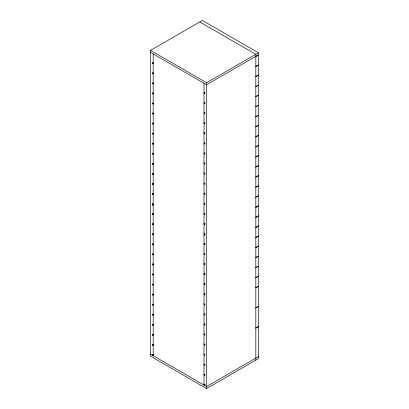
<?xml version="1.0" encoding="UTF-8"?>
<svg xmlns="http://www.w3.org/2000/svg" width="409" height="409" viewBox="0 0 409 409"><rect width="100%" height="100%" fill="white"/><g stroke="black" fill="none" stroke-linecap="round" stroke-linejoin="round"><path stroke-width="0.61" d="M255.829 328.11L258.442 326.602L258.442 358.621L206.606 388.55L150.558 356.193L150.558 50.379L202.394 20.45L258.442 52.807L258.442 54.821L206.606 84.745L150.558 52.388M153.171 63.119L152.301 62.618L152.301 63.456L153.406 62.817M153.171 73.18L152.301 72.674L152.301 73.513L153.406 72.874M153.171 83.237L152.301 82.736L152.301 83.574L153.406 82.935M153.171 93.298L152.301 92.797L152.301 93.635L153.406 92.996M153.171 103.359L152.301 102.853L152.301 103.692L153.406 103.053M153.171 113.416L152.301 112.915L152.301 113.753L153.406 113.114M150.558 50.379L206.606 82.736L258.442 52.807M255.829 56.498L258.442 54.99L258.442 64.878L255.829 66.391M205.098 92.659L203.994 93.298L204.863 93.799L204.863 92.961L203.994 92.46M153.171 123.477L152.301 122.976L152.301 123.815L153.406 123.175M255.829 66.555L258.442 65.046L258.442 74.939L255.829 76.447M205.098 102.72L203.994 103.359L204.863 103.86L204.863 103.022L203.994 102.521M153.171 133.538L152.301 133.032L152.301 133.871L153.406 133.232M255.829 76.616L258.442 75.108L258.442 85L255.829 86.509M205.098 112.777L203.994 113.416L204.863 113.922L204.863 113.083L203.994 112.577M153.171 143.595L152.301 143.094L152.301 143.932L153.406 143.293M255.829 86.677L258.442 85.169L258.442 95.057L255.829 96.57M205.098 122.838L203.994 123.477L204.863 123.978L204.863 123.14L203.994 122.639M153.171 153.656L152.301 153.155L152.301 153.994L153.406 153.355M255.829 96.734L258.442 95.225L258.442 105.118L255.829 106.626M205.098 132.899L203.994 133.538L204.863 134.04L204.863 133.201L203.994 132.7M153.171 163.718L152.301 163.211L152.301 164.05L153.406 163.411M255.829 106.795L258.442 105.287L258.442 115.18L255.829 116.688M205.098 142.956L203.994 143.595L204.863 144.101L204.863 143.262L203.994 142.756M153.171 173.774L152.301 173.273L152.301 174.111L153.406 173.472M255.829 116.856L258.442 115.348L258.442 125.236L255.829 126.749M205.098 153.017L203.994 153.656L204.863 154.157L204.863 153.319L203.994 152.818M153.171 183.835L152.301 183.334L152.301 184.173L153.406 183.534M255.829 126.913L258.442 125.405L258.442 135.297L255.829 136.805M205.098 163.079L203.994 163.718L204.863 164.219L204.863 163.38L203.994 162.879M153.171 193.897L152.301 193.391L152.301 194.229L153.406 193.59M255.829 136.974L258.442 135.466L258.442 145.359L255.829 146.867M205.098 173.135L203.994 173.774L204.863 174.28L204.863 173.442L203.994 172.935M153.171 203.953L152.301 203.452L152.301 204.96L153.406 204.321M255.829 147.036L258.442 145.527L258.442 155.415L255.829 156.928M205.098 183.196L203.994 183.835L204.863 184.336L204.863 183.498L203.994 182.997M153.171 214.014L152.301 213.513L152.301 214.352L153.406 213.713M255.829 157.092L258.442 155.584L258.442 165.476L255.829 166.984M205.098 193.258L203.994 193.897L204.863 194.398L204.863 193.559L203.994 193.058M153.171 224.076L152.301 223.57L152.301 224.408L153.406 223.769M255.829 167.153L258.442 165.645L258.442 175.538L255.829 177.046M153.171 234.132L152.301 233.631L152.301 234.469L153.406 233.83M255.829 177.215L258.442 175.706L258.442 185.594L255.829 187.107M205.098 213.375L203.994 214.014L204.863 214.515L204.863 213.677L203.994 213.176M153.171 244.193L152.301 243.692L152.301 244.531L153.406 243.892M255.829 187.271L258.442 185.763L258.442 195.655L255.829 197.164M205.098 223.437L203.994 224.076L204.863 224.577L204.863 223.738L203.994 223.237M153.171 254.255L152.301 253.749L152.301 254.587L153.406 253.948M255.829 197.332L258.442 195.824L258.442 205.717L255.829 207.225M153.171 264.311L152.301 263.81L152.301 264.649L153.406 264.01M205.098 234.168L203.994 234.807L204.863 235.308L204.863 233.8L203.994 233.294M255.829 207.394L258.442 205.885L258.442 215.773L255.829 217.286M205.098 243.554L203.994 244.193L204.863 244.694L204.863 243.856L203.994 243.355M153.171 274.373L152.301 273.872L152.301 274.71L153.406 274.071M255.829 217.45L258.442 215.942L258.442 225.834L255.829 227.343M153.171 284.434L152.301 283.928L152.301 284.766L153.406 284.127M255.829 227.511L258.442 226.003L258.442 235.896L255.829 237.404M205.098 263.672L203.994 264.311L204.863 264.817L204.863 263.979L203.994 263.473M153.171 294.49L152.301 293.989L152.301 294.828L153.406 294.189M255.829 237.573L258.442 236.065L258.442 245.952L255.829 247.465M205.098 273.733L203.994 274.373L204.863 274.874L204.863 274.035L203.994 273.534M153.171 304.552L152.301 304.051L152.301 304.889L153.406 304.25M255.829 247.629L258.442 246.121L258.442 256.014L255.829 257.522M205.098 283.795L203.994 284.434L204.863 284.935L204.863 284.097L203.994 283.595M153.171 314.613L152.301 314.107L152.301 314.945L153.406 314.306M255.829 257.69L258.442 256.182L258.442 266.075L255.829 267.583M205.098 293.851L203.994 294.49L204.863 294.996L204.863 294.158L203.994 293.652M153.171 324.669L152.301 324.168L152.301 325.007L153.406 324.368M255.829 267.752L258.442 266.244L258.442 276.131L255.829 277.645M153.171 334.731L152.301 334.23L152.301 335.068L153.406 334.429M255.829 277.808L258.442 276.3L258.442 286.193L255.829 287.701M205.098 313.974L203.994 314.613L204.863 315.114L204.863 314.276L203.994 313.775M153.171 344.792L152.301 344.286L152.301 345.124L153.406 344.485M255.829 287.87L258.442 286.361L258.442 306.31L255.829 307.824M205.098 324.03L203.994 324.669L204.863 325.175L204.863 324.337L203.994 323.831M153.406 354.547L152.301 355.186L152.301 354.347L153.171 354.848M205.098 334.092L203.994 334.731L204.863 335.232L204.863 334.393L203.994 333.892M255.829 307.987L258.442 306.479L258.442 326.433L255.829 327.941M205.098 344.153L203.994 344.792L204.863 345.293L204.863 344.455L203.994 343.954M205.098 364.271L203.994 364.91L204.863 365.411L204.863 364.572L203.994 364.071M205.098 374.332L203.994 374.971L204.863 375.472L204.863 374.634L203.994 374.133M205.083 384.399L203.994 385.027L203.994 83.237M258.442 356.612L206.606 386.536L150.558 354.179M199.781 21.958L255.829 54.315L255.829 360.13M152.301 63.456L153.171 63.957M152.301 73.513L153.171 74.019M152.301 83.574L153.171 84.075M152.301 93.635L153.171 94.136M152.301 103.692L153.171 104.198M152.301 113.753L153.171 114.254M152.301 123.815L153.171 124.316M152.301 133.871L153.171 134.377M152.301 143.932L153.171 144.433M152.301 153.994L153.171 154.495M152.301 164.05L153.171 164.556M203.994 203.115L204.863 203.621L204.863 204.459L203.994 203.953M152.301 174.111L153.171 174.612M152.301 184.173L153.171 184.674M152.301 194.229L153.171 194.735M152.301 204.96L153.171 205.466M152.301 214.352L153.171 214.853M203.994 253.416L204.863 253.917L204.863 254.756L203.994 254.255M152.301 224.408L153.171 224.914M152.301 234.469L153.171 234.971M152.301 244.531L153.171 245.032M152.301 254.587L153.171 255.093M152.301 264.649L153.171 265.15M203.994 303.713L204.863 304.214L204.863 305.053L203.994 304.552M152.301 274.71L153.171 275.211M152.301 284.766L153.171 285.272M152.301 294.828L153.171 295.329M152.301 304.889L153.171 305.39M152.301 314.945L153.171 315.451M203.994 354.01L204.863 354.516L204.863 355.355L203.994 354.848M152.301 325.007L153.171 325.508M152.301 335.068L153.171 335.569M152.301 345.124L153.171 345.631M203.994 384.189L204.863 384.695L204.863 385.534M206.606 82.736L206.606 388.55M153.171 53.896L153.171 355.687"/></g></svg>
